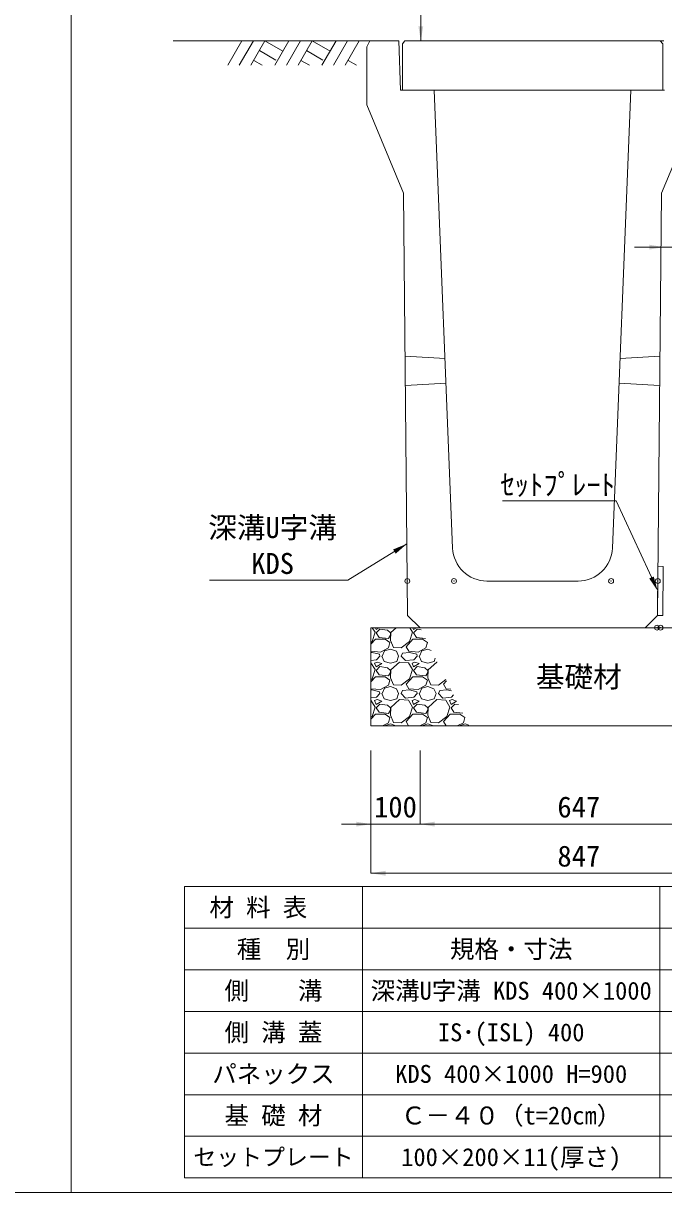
# Model space of a CAD drawing. Units: millimetres at full size. Extents: x 172874 to 217143, y 854931 to 903297.
# Drawn here: x 188377 to 189681, y 854931 to 857312 of the extents above; entities that cross this region are included whole.
import ezdxf
from ezdxf.enums import TextEntityAlignment as Align

# ---------------------------------------------------------------- set-up
doc = ezdxf.new("R2010")
doc.units = ezdxf.units.MM
doc.header["$LTSCALE"] = 20
doc.header["$PDMODE"] = 32
doc.header["$PDSIZE"] = 10
for name, color, linetype, lineweight in [('0_2', 7, 'Continuous', 20), ('Defpoints_3', 8, 'Continuous', 0), ('セットプレート', 3, 'Continuous', 13), ('図枠', 5, 'Continuous', 13), ('基礎材', 7, 'Continuous', 15), ('寸法・材料表', 7, 'Continuous', 13), ('寸法線', 7, 'Continuous', 13), ('引出線', 4, 'Continuous', 13), ('本体', 2, 'Continuous', 13), ('補助線', 8, 'Continuous', 13), ('ﾊｯﾁﾝｸﾞ', 7, 'Continuous', 5)]:
    doc.layers.add(name, color=color, linetype=linetype, lineweight=lineweight)
doc.styles.add('ＭＳ ゴシック', font='')
doc.styles.get('ＭＳ ゴシック').set_extended_font_data('MS Gothic')

# ---------------------------------------------------------------- blocks, each defined once
blk = doc.blocks.new('filled_arrow')
at = {"color": 0, "linetype": 'Continuous', "lineweight": -2}
blk.add_solid([(7.5, 1.25), (0, 0), (7.5, -1.25)], dxfattribs=at)

msp = doc.modelspace()

# ---------------------------------------------------------------- linework, layer by layer
at = {"layer": '0_2'}
msp.add_line((189082.21, 857276.42), (188682.21, 857276.42), dxfattribs=at)
at = {"layer": 'Defpoints_3'}
for p, q in [((188704.76, 855554.4), (190643.66, 855554.4)), ((188704.76, 855554.4), (188704.76, 855469.22)), ((189067.76, 855554.4), (189067.76, 855469.22)), ((189672.76, 855554.4), (189672.76, 855469.22))]:
    msp.add_line(p, q, dxfattribs=at)
at = {"layer": 'セットプレート'}
msp.add_lwpolyline([(189668.05, 856106.42), (189679.05, 856106.32), (189680, 856206.31), (189669, 856206.42)], close=True, dxfattribs=at)
at = {"layer": '図枠'}
for p, q in [((188474.21, 874031.02), (188474.21, 854931.02)), ((172874.21, 854931.02), (193274.21, 854931.02))]:
    msp.add_line(p, q, dxfattribs=at)
at = {"layer": '基礎材'}
for p, q in [((189084.61, 856081.42), (189931.21, 856081.42)), ((189084.61, 856081.42), (189084.61, 855881.42)), ((189084.61, 855881.42), (189931.21, 855881.42))]:
    msp.add_line(p, q, dxfattribs=at)
at = {"layer": '寸法・材料表'}
for p, q in [((188704.76, 855469.22), (190643.66, 855469.22)), ((188704.76, 855469.22), (188704.76, 854961.02)), ((189067.76, 855469.22), (189067.76, 854961.02)), ((189672.76, 855469.22), (189672.76, 854961.02)), ((188704.76, 855384.52), (190643.66, 855384.52)), ((188704.76, 855299.82), (190643.66, 855299.82)), ((188704.76, 855215.12), (190643.66, 855215.12)), ((188704.76, 855130.42), (190643.66, 855130.42)), ((188704.76, 855045.72), (190643.66, 855045.72)), ((188704.76, 854961.02), (190643.66, 854961.02))]:
    msp.add_line(p, q, dxfattribs=at)
at = {"layer": '寸法線'}
for p, q in [((189186.21, 857276.42), (189186.21, 858176.42)), ((189681.21, 857276.42), (189186.21, 857276.42)), ((189811.21, 856856.42), (189621.21, 856856.42)), ((189084.61, 855831.42), (189084.61, 855681.42)), ((189084.61, 855831.42), (189084.61, 855581.42)), ((189184.61, 855831.42), (189184.61, 855681.42)), ((189184.61, 855831.42), (189184.61, 855681.42)), ((189024.61, 855681.42), (189244.61, 855681.42)), ((189184.61, 855681.42), (189831.21, 855681.42)), ((189931.21, 855581.42), (189084.61, 855581.42))]:
    msp.add_line(p, q, dxfattribs=at)
at = {"layer": '引出線'}
for points in [[(189668.52, 856156.42), (189583.68, 856339.88), (189352.32, 856339.88)], [(189157.99, 856252.24), (189037.78, 856177.95), (188756.26, 856177.95)]]:
    msp.add_lwpolyline(points, dxfattribs=at)
at = {"layer": '本体'}
for p, q in [((189082.21, 857276.42), (189076.21, 857264.42)), ((189076.21, 857264.42), (189076.21, 857146.42)), ((189082.21, 857276.42), (189141.21, 857276.42)), ((189141.21, 857276.42), (189145.21, 857176.42)), ((189145.21, 857176.42), (189213.71, 857176.42)), ((189213.71, 857176.42), (189251.02, 856243.62)), ((189613.71, 857176.42), (189576.4, 856243.62)), ((189613.71, 857176.42), (189682.21, 857176.42)), ((189076.21, 857146.42), (189151.21, 856966.42)), ((189751.21, 857146.42), (189676.21, 856966.42)), ((189151.21, 856966.42), (189159.38, 856106.42)), ((189676.21, 856966.42), (189668.05, 856106.42)), ((189154.36, 856634.42), (189235.59, 856629.42)), ((189591.83, 856629.42), (189673.06, 856634.42)), ((189237.59, 856579.42), (189154.93, 856574.42)), ((189589.83, 856579.42), (189672.49, 856574.42)), ((189320.97, 856176.42), (189506.46, 856176.42)), ((189184.61, 856081.42), (189159.38, 856106.42)), ((189642.81, 856081.42), (189668.05, 856106.42)), ((189184.61, 856081.42), (189642.81, 856081.42))]:
    msp.add_line(p, q, dxfattribs=at)
at = {"layer": '本体', "lineweight": 20}
msp.add_lwpolyline([(189148.71, 857270.42), (189153.71, 857276.42), (189673.71, 857276.42), (189678.71, 857270.42), (189678.71, 857176.42), (189148.71, 857176.42)], close=True, dxfattribs=at)
at = {"layer": '本体'}
for centre, start, end in [((189320.97, 856246.42), 182.29061, 270), ((189506.46, 856246.42), 270, 357.70939)]:
    msp.add_arc(centre, 70, start, end, dxfattribs=at)
at = {"layer": '補助線'}
for p in [(189158.71, 856176.42), (189253.71, 856176.42), (189573.71, 856176.42), (189668.71, 856176.42), (189667.21, 856081.42), (189674.21, 856081.42), (189674.21, 856081.42)]:
    msp.add_point(p, dxfattribs=at)
at = {"layer": 'ﾊｯﾁﾝｸﾞ', "lineweight": 9}
for p, q in [((188821.65, 857276.42), (188793, 857226.8)), ((188845.27, 857276.42), (188816.63, 857226.8)), ((188868.9, 857276.42), (188840.25, 857226.8)), ((188868.9, 857276.42), (188905.47, 857255.31)), ((188917.65, 857276.42), (188889.01, 857226.8)), ((188941.28, 857276.42), (188912.62, 857226.8)), ((188964.9, 857276.42), (188936.25, 857226.8)), ((188964.9, 857276.42), (189001.46, 857255.31)), ((189013.65, 857276.42), (188985, 857226.8)), ((189037.27, 857276.42), (189008.63, 857226.8)), ((189060.9, 857276.42), (189032.25, 857226.8)), ((188857.48, 857256.64), (188890.89, 857237.35)), ((188953.47, 857256.64), (188986.89, 857237.35)), ((188846.05, 857236.85), (188863.47, 857226.8)), ((188942.05, 857236.85), (188959.47, 857226.8)), ((189038.05, 857236.85), (189055.46, 857226.8))]:
    msp.add_line(p, q, dxfattribs=at)
at = {"layer": 'ﾊｯﾁﾝｸﾞ'}
for p, q in [((189093.01, 856072.34), (189087.46, 856081.42)), ((189093.8, 856081.42), (189095.3, 856077.67)), ((189095.3, 856077.67), (189101.54, 856081.42)), ((189102.92, 856078.44), (189095.3, 856070.82)), ((189118.16, 856076.15), (189102.92, 856078.44)), ((189124.26, 856070.82), (189118.16, 856076.15)), ((189135.8, 856081.42), (189125.02, 856071.58)), ((189169.21, 856072.34), (189163.66, 856081.42)), ((189170, 856081.42), (189171.5, 856077.67)), ((189171.5, 856077.67), (189177.74, 856081.42)), ((189179.12, 856078.44), (189171.5, 856070.82)), ((189186.67, 856077.3), (189179.12, 856078.44)), ((189084.61, 856047.68), (189093.78, 856057.86)), ((189084.61, 856051.51), (189086.92, 856053.29)), ((189086.92, 856053.29), (189093.01, 856072.34)), ((189093.78, 856057.86), (189113.59, 856057.86)), ((189095.3, 856070.82), (189101.4, 856061.67)), ((189101.4, 856061.67), (189120.45, 856059.39)), ((189113.59, 856057.86), (189123.49, 856051)), ((189120.45, 856059.39), (189124.26, 856066.24)), ((189123.49, 856051), (189120.45, 856040.34)), ((189125.02, 856071.58), (189124.26, 856055.58)), ((189124.26, 856066.24), (189124.26, 856070.82)), ((189124.26, 856055.58), (189130.35, 856041.1)), ((189146.35, 856040.34), (189163.12, 856053.29)), ((189156.26, 856042.62), (189169.98, 856057.86)), ((189163.12, 856053.29), (189169.21, 856072.34)), ((189169.98, 856057.86), (189189.79, 856057.86)), ((189171.5, 856070.82), (189177.6, 856061.67)), ((189177.6, 856061.67), (189195.57, 856059.52)), ((189189.79, 856057.86), (189199.69, 856051)), ((189199.69, 856051), (189196.65, 856040.34)), ((189085.39, 856033.48), (189084.61, 856034.81)), ((189086.92, 856031.19), (189084.61, 856030.95)), ((189104.44, 856031.95), (189085.39, 856033.48)), ((189102.16, 856027.38), (189086.92, 856031.19)), ((189102.92, 856023.57), (189102.16, 856027.38)), ((189120.45, 856040.34), (189104.44, 856031.95)), ((189107.49, 856023.57), (189112.06, 856034.24)), ((189112.06, 856034.24), (189124.26, 856038.05)), ((189124.26, 856038.05), (189136.45, 856033.48)), ((189130.35, 856041.1), (189146.35, 856040.34)), ((189136.45, 856033.48), (189141.02, 856023.57)), ((189146.35, 856023.57), (189148.64, 856029.67)), ((189163.12, 856031.19), (189148.64, 856029.67)), ((189161.59, 856033.48), (189156.26, 856042.62)), ((189180.64, 856031.95), (189161.59, 856033.48)), ((189178.36, 856027.38), (189163.12, 856031.19)), ((189179.12, 856023.57), (189178.36, 856027.38)), ((189196.65, 856040.34), (189180.64, 856031.95)), ((189183.69, 856023.57), (189188.26, 856034.24)), ((189188.26, 856034.24), (189200.46, 856038.05)), ((189200.46, 856038.05), (189207.65, 856035.35)), ((189096.06, 856015.95), (189084.61, 856014.96)), ((189084.63, 856009.86), (189084.61, 856009.86)), ((189093.01, 855996.14), (189084.63, 856009.86)), ((189097.59, 856011.38), (189092.25, 856009.09)), ((189092.25, 856009.09), (189095.3, 856001.47)), ((189095.3, 856001.47), (189106.73, 856008.33)), ((189102.92, 856002.24), (189095.3, 855994.62)), ((189102.92, 856023.57), (189096.06, 856015.95)), ((189106.73, 856008.33), (189097.59, 856011.38)), ((189118.16, 855999.95), (189102.92, 856002.24)), ((189106.73, 856023.57), (189111.3, 856012.9)), ((189111.3, 856012.9), (189124.26, 856009.09)), ((189124.26, 856009.09), (189137.21, 856012.9)), ((189142.54, 856011.38), (189125.02, 855995.38)), ((189137.21, 856012.9), (189141.02, 856023.57)), ((189160.83, 856009.86), (189142.54, 856011.38)), ((189154.74, 856014.43), (189146.35, 856023.57)), ((189172.26, 856015.95), (189154.74, 856014.43)), ((189169.21, 855996.14), (189160.83, 856009.86)), ((189173.79, 856011.38), (189168.45, 856009.09)), ((189168.45, 856009.09), (189171.5, 856001.47)), ((189171.5, 856001.47), (189182.93, 856008.33)), ((189179.12, 856002.24), (189171.5, 855994.62)), ((189179.12, 856023.57), (189172.26, 856015.95)), ((189182.93, 856008.33), (189173.79, 856011.38)), ((189194.36, 855999.95), (189179.12, 856002.24)), ((189182.93, 856023.57), (189187.5, 856012.9)), ((189187.5, 856012.9), (189200.46, 856009.09)), ((189200.46, 856009.09), (189213.41, 856012.9)), ((189218.74, 856011.38), (189201.22, 855995.38)), ((189213.41, 856012.9), (189215.69, 856019.28)), ((189219.67, 856011.3), (189218.74, 856011.38)), ((189084.61, 855971.48), (189093.78, 855981.66)), ((189086.92, 855977.09), (189093.01, 855996.14)), ((189093.78, 855981.66), (189113.59, 855981.66)), ((189095.3, 855994.62), (189101.4, 855985.47)), ((189101.4, 855985.47), (189120.45, 855983.19)), ((189113.59, 855981.66), (189123.49, 855974.8)), ((189124.26, 855994.62), (189118.16, 855999.95)), ((189120.45, 855983.19), (189124.26, 855990.04)), ((189125.02, 855995.38), (189124.26, 855979.38)), ((189124.26, 855990.04), (189124.26, 855994.62)), ((189124.26, 855979.38), (189130.35, 855964.9)), ((189156.26, 855966.42), (189169.98, 855981.66)), ((189163.12, 855977.09), (189169.21, 855996.14)), ((189169.98, 855981.66), (189189.79, 855981.66)), ((189171.5, 855994.62), (189177.6, 855985.47)), ((189177.6, 855985.47), (189196.65, 855983.19)), ((189189.79, 855981.66), (189199.69, 855974.8)), ((189200.46, 855994.62), (189194.36, 855999.95)), ((189196.65, 855983.19), (189200.46, 855990.04)), ((189201.22, 855995.38), (189200.46, 855979.38)), ((189200.46, 855990.04), (189200.46, 855994.62)), ((189200.46, 855979.38), (189206.55, 855964.9)), ((189084.61, 855975.31), (189086.92, 855977.09)), ((189085.39, 855957.28), (189084.61, 855958.61)), ((189086.92, 855954.99), (189084.61, 855954.75)), ((189104.44, 855955.75), (189085.39, 855957.28)), ((189102.16, 855951.18), (189086.92, 855954.99)), ((189120.45, 855964.14), (189104.44, 855955.75)), ((189107.49, 855947.37), (189112.06, 855958.04)), ((189112.06, 855958.04), (189124.26, 855961.85)), ((189123.49, 855974.8), (189120.45, 855964.14)), ((189124.26, 855961.85), (189136.45, 855957.28)), ((189130.35, 855964.9), (189146.35, 855964.14)), ((189136.45, 855957.28), (189141.02, 855947.37)), ((189146.35, 855964.14), (189163.12, 855977.09)), ((189163.12, 855954.99), (189148.64, 855953.47)), ((189161.59, 855957.28), (189156.26, 855966.42)), ((189180.64, 855955.75), (189161.59, 855957.28)), ((189178.36, 855951.18), (189163.12, 855954.99)), ((189196.65, 855964.14), (189180.64, 855955.75)), ((189183.69, 855947.37), (189188.26, 855958.04)), ((189188.26, 855958.04), (189200.46, 855961.85)), ((189199.69, 855974.8), (189196.65, 855964.14)), ((189200.46, 855961.85), (189212.65, 855957.28)), ((189206.55, 855964.9), (189222.55, 855964.14)), ((189212.65, 855957.28), (189217.22, 855947.37)), ((189222.55, 855964.14), (189237.49, 855975.68)), ((189239.32, 855954.99), (189224.84, 855953.47)), ((189232.46, 855966.42), (189238.67, 855973.32)), ((189237.79, 855957.28), (189232.46, 855966.42)), ((189247.06, 855956.54), (189237.79, 855957.28)), ((189249.04, 855952.56), (189239.32, 855954.99)), ((189096.06, 855939.75), (189084.61, 855938.76)), ((189084.63, 855933.66), (189084.61, 855933.66)), ((189093.01, 855919.94), (189084.63, 855933.66)), ((189097.59, 855935.18), (189092.25, 855932.89)), ((189092.25, 855932.89), (189095.3, 855925.27)), ((189095.3, 855925.27), (189106.73, 855932.13)), ((189102.92, 855947.37), (189096.06, 855939.75)), ((189106.73, 855932.13), (189097.59, 855935.18)), ((189102.92, 855947.37), (189102.16, 855951.18)), ((189106.73, 855947.37), (189111.3, 855936.7)), ((189111.3, 855936.7), (189124.26, 855932.89)), ((189124.26, 855932.89), (189137.21, 855936.7)), ((189142.54, 855935.18), (189125.02, 855919.18)), ((189137.21, 855936.7), (189141.02, 855947.37)), ((189160.83, 855933.66), (189142.54, 855935.18)), ((189146.35, 855947.37), (189148.64, 855953.47)), ((189154.74, 855938.23), (189146.35, 855947.37)), ((189172.26, 855939.75), (189154.74, 855938.23)), ((189169.21, 855919.94), (189160.83, 855933.66)), ((189173.79, 855935.18), (189168.45, 855932.89)), ((189168.45, 855932.89), (189171.5, 855925.27)), ((189171.5, 855925.27), (189182.93, 855932.13)), ((189179.12, 855947.37), (189172.26, 855939.75)), ((189182.93, 855932.13), (189173.79, 855935.18)), ((189179.12, 855947.37), (189178.36, 855951.18)), ((189182.93, 855947.37), (189187.5, 855936.7)), ((189187.5, 855936.7), (189200.46, 855932.89)), ((189200.46, 855932.89), (189213.41, 855936.7)), ((189218.74, 855935.18), (189201.22, 855919.18)), ((189213.41, 855936.7), (189217.22, 855947.37)), ((189237.03, 855933.66), (189218.74, 855935.18)), ((189222.55, 855947.37), (189224.84, 855953.47)), ((189230.94, 855938.23), (189222.55, 855947.37)), ((189248.46, 855939.75), (189230.94, 855938.23)), ((189245.41, 855919.94), (189237.03, 855933.66)), ((189249.99, 855935.18), (189244.65, 855932.89)), ((189244.65, 855932.89), (189247.7, 855925.27)), ((189247.7, 855925.27), (189259.13, 855932.13)), ((189252.95, 855944.74), (189248.46, 855939.75)), ((189259.13, 855932.13), (189249.99, 855935.18)), ((189086.92, 855900.89), (189093.01, 855919.94)), ((189102.92, 855926.04), (189095.3, 855918.42)), ((189095.3, 855918.42), (189101.4, 855909.27)), ((189101.4, 855909.27), (189120.45, 855906.99)), ((189118.16, 855923.75), (189102.92, 855926.04)), ((189124.26, 855918.42), (189118.16, 855923.75)), ((189120.45, 855906.99), (189124.26, 855913.84)), ((189125.02, 855919.18), (189124.26, 855903.18)), ((189124.26, 855913.84), (189124.26, 855918.42)), ((189163.12, 855900.89), (189169.21, 855919.94)), ((189179.12, 855926.04), (189171.5, 855918.42)), ((189171.5, 855918.42), (189177.6, 855909.27)), ((189177.6, 855909.27), (189196.65, 855906.99)), ((189194.36, 855923.75), (189179.12, 855926.04)), ((189200.46, 855918.42), (189194.36, 855923.75)), ((189196.65, 855906.99), (189200.46, 855913.84)), ((189201.22, 855919.18), (189200.46, 855903.18)), ((189200.46, 855913.84), (189200.46, 855918.42)), ((189239.32, 855900.89), (189245.41, 855919.94)), ((189255.32, 855926.04), (189247.7, 855918.42)), ((189247.7, 855918.42), (189253.8, 855909.27)), ((189253.8, 855909.27), (189271.77, 855907.12)), ((189262.87, 855924.9), (189255.32, 855926.04)), ((189084.61, 855895.28), (189093.78, 855905.46)), ((189084.61, 855899.11), (189086.92, 855900.89)), ((189093.78, 855905.46), (189113.59, 855905.46)), ((189120.45, 855887.94), (189108.01, 855881.42)), ((189112.06, 855881.84), (189124.26, 855885.65)), ((189113.59, 855905.46), (189123.49, 855898.6)), ((189123.49, 855898.6), (189120.45, 855887.94)), ((189124.26, 855903.18), (189130.35, 855888.7)), ((189124.26, 855885.65), (189135.53, 855881.42)), ((189130.35, 855888.7), (189146.35, 855887.94)), ((189146.35, 855887.94), (189163.12, 855900.89)), ((189156.26, 855890.22), (189169.98, 855905.46)), ((189161.39, 855881.42), (189156.26, 855890.22)), ((189169.98, 855905.46), (189189.79, 855905.46)), ((189196.65, 855887.94), (189184.21, 855881.42)), ((189188.26, 855881.84), (189200.46, 855885.65)), ((189189.79, 855905.46), (189199.69, 855898.6)), ((189199.69, 855898.6), (189196.65, 855887.94)), ((189200.46, 855903.18), (189206.55, 855888.7)), ((189200.46, 855885.65), (189211.73, 855881.42)), ((189206.55, 855888.7), (189222.55, 855887.94)), ((189222.55, 855887.94), (189239.32, 855900.89)), ((189232.46, 855890.22), (189246.18, 855905.46)), ((189237.59, 855881.42), (189232.46, 855890.22)), ((189246.18, 855905.46), (189265.99, 855905.46)), ((189272.85, 855887.94), (189260.41, 855881.42)), ((189264.46, 855881.84), (189276.66, 855885.65)), ((189265.99, 855905.46), (189275.89, 855898.6)), ((189275.89, 855898.6), (189272.85, 855887.94)), ((189276.66, 855885.65), (189283.85, 855882.95)), ((189085.19, 855881.42), (189084.61, 855882.41)), ((189111.88, 855881.42), (189112.06, 855881.84)), ((189188.08, 855881.42), (189188.26, 855881.84)), ((189264.28, 855881.42), (189264.46, 855881.84))]:
    msp.add_line(p, q, dxfattribs=at)

# ---------------------------------------------------------------- block references
at = {"layer": '寸法線', "xscale": 4, "yscale": 4}
for p, rotation in [((189186.21, 857276.42), 90), ((189681.21, 856856.42), 180), ((189084.61, 855681.42), 180)]:
    msp.add_blockref('filled_arrow', p, dxfattribs=dict(at, rotation=rotation))
for p in [(189184.61, 855681.42), (189184.61, 855681.42), (189084.61, 855581.42)]:
    msp.add_blockref('filled_arrow', p, dxfattribs=at)
at = {"layer": '引出線', "xscale": 4, "yscale": 4}
for p, rotation in [((189157.99, 856252.24), 211.7), ((189668.52, 856156.42), 114.8)]:
    msp.add_blockref('filled_arrow', p, dxfattribs=dict(at, rotation=rotation))

# ---------------------------------------------------------------- texts
at = {"layer": '寸法・材料表', "style": 'ＭＳ ゴシック'}
msp.add_text('\u3000材 料 表', height=36.55, dxfattribs=at).set_placement((188705.92, 855511.81), align=Align.MIDDLE_LEFT)
for s, height, p in [('種\u3000別', 36.55, (188886.26, 855426.87)), ('規格・寸法', 36.55, (189370.26, 855426.87)), ('側\u3000\u3000溝', 36.55, (188886.26, 855342.17)), ('深溝U字溝 KDS 400×1000', 36.55, (189370.26, 855342.17)), ('側 溝 蓋', 36.55, (188886.26, 855257.47)), ('IS･(ISL) 400', 36.55, (189370.26, 855257.47)), ('パネックス', 36.55, (188886.26, 855172.77)), ('KDS 400×1000 H=900', 36.55, (189370.26, 855172.77)), ('基 礎 材', 36.55, (188886.26, 855088.07)), ('Ｃ－４０（t=20cm）', 36.55, (189370.26, 855088.07)), ('100×200×11(厚さ)', 36.55, (189370.26, 855003.37)), ('セットプレート', 34.18, (188886.26, 855003.37))]:
    msp.add_text(s, height=height, dxfattribs=at).set_placement(p, align=Align.MIDDLE_CENTER)
at = {"layer": '寸法線', "style": 'ＭＳ ゴシック'}
for s, p in [('基礎材', (189507.91, 855981.42)), ('100', (189134.61, 855716.42)), ('647', (189507.91, 855716.42)), ('847', (189507.91, 855616.42))]:
    msp.add_text(s, height=42.72, dxfattribs=at).set_placement(p, align=Align.MIDDLE_CENTER)
at = {"layer": '引出線', "style": 'ＭＳ ゴシック'}
msp.add_text('ｾｯﾄﾌﾟﾚｰﾄ', height=42.72, dxfattribs=at).set_placement((189581.43, 856393.88), align=Align.TOP_RIGHT)
for s, p in [('深溝U字溝', (188753.4, 856251.19)), ('KDS', (188840.82, 856178.07))]:
    msp.add_text(s, height=42.72, dxfattribs=at).set_placement(p, align=Align.BOTTOM_LEFT)

doc.saveas('drawing.dxf')
